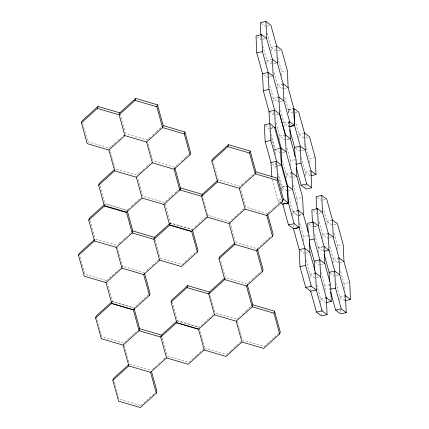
<?xml version="1.0" encoding="UTF-8"?>
<svg xmlns="http://www.w3.org/2000/svg" width="429" height="429" viewBox="0 0 429 429"><rect width="100%" height="100%" fill="white"/><g stroke="black" fill="none" stroke-linecap="round" stroke-linejoin="round"><path stroke-width="0.32" stroke-dasharray="2.15 1.61" d="M105.041 204.746L105.362 203.754L127.081 210.146M122.27 267.176L122.592 266.184L117.541 247.898M112.039 302.407L112.355 301.415L107.309 283.129M169.991 224.169L170.313 223.177L164.741 202.997M170.2 223.917L170.517 222.924L192.24 229.317M110.977 146.739L109.524 148.053L87.806 141.661L82.582 122.742M111.465 146.305L115.819 142.374M117.755 140.626L121.144 137.564M123.08 135.816L124.051 134.942M150.611 136.964L147.222 140.026L125.504 133.633M152.547 135.215L155.936 132.159M156.419 131.724L161.261 127.354M139.409 173.069L136.99 175.252L115.267 168.865L110.049 149.946M139.892 172.635L144.251 168.699M146.187 166.951L149.576 163.894M129.177 208.301L126.753 210.483L105.035 204.091M131.113 206.553L134.502 203.491M134.985 203.056L139.827 198.686M175.654 166.35L179.043 163.293M180.979 161.545L185.333 157.615M185.821 157.175L188.722 154.553M118.785 243.629L121.686 241.007M123.622 239.259L127.011 236.197M128.952 234.448L132.336 231.392M172.796 194.938L164.452 202.456L142.734 196.064L137.859 178.405M174.737 193.189L178.126 190.133M106.612 280.604L120.651 267.932M121.139 267.498L122.592 266.184L144.31 272.576M146.729 270.393L150.118 267.331M152.054 265.583L155.443 262.527M157.379 260.778L160.285 258.156L182.003 264.548L184.91 261.926M192.996 228.695L192.031 229.569L170.313 223.177M194.938 226.946L198.327 223.884M198.809 223.45L203.652 219.08M204.134 218.645L208.006 215.149L229.724 221.541L241.827 210.612M242.862 183.687L239.961 186.309L218.238 179.917L213.192 161.631M244.798 181.939L248.187 178.882M248.675 178.443L253.03 174.512M148.6 294.696L134.079 307.808L112.355 301.415M185.392 261.486L190.235 257.121M190.717 256.681L195.56 252.311M242.315 210.178L243.769 208.869M124.683 342.262L129.038 338.331M129.526 337.896L134.363 333.526M134.851 333.086L137.269 330.904M267.905 213.074L270.812 210.451M272.747 208.703L276.137 205.647M278.072 203.898L281.462 200.836M257.191 248.74L270.259 236.942M152.627 369.026L156.017 365.969M157.952 364.221L161.342 361.164M163.277 359.416L165.701 357.228M208.365 318.956L199.163 327.257L177.445 320.865L172.399 302.579M208.848 318.522L212.72 315.025M248.547 282.69L251.936 279.633M252.418 279.193L261.132 271.326M140.943 405.571L154.982 392.9M196.133 355.759L188.873 362.312L167.154 355.92L161.931 337.001M196.616 355.319L203.394 349.201M236.862 319.23L240.251 316.173M242.187 314.425L245.576 311.363M246.058 310.928L250.418 306.998M230.502 350.965L226.63 354.461L204.906 348.069M230.984 350.525L235.827 346.16M236.309 345.72L240.669 341.79M274.008 337.693L264.323 346.434L242.605 340.041L237.559 321.755M274.49 337.258L278.85 333.322M270.817 128.26L273.337 127.713M274.791 151.437L274.673 149.485L280.335 148.252M281.36 165.197L275.691 166.431L270.967 162.564M281.59 189.849L281.435 187.242L286.47 186.143M271.991 179.515L277.735 200.322L281.51 199.501M267.138 26.062L269.026 25.66M262.902 39.259L266.672 38.454M276.657 46.069L270.999 47.27L271.171 51.196M277.874 50.676L280.389 50.139M272.415 59.266L266.758 60.468L266.902 63.739M273.638 63.873L277.407 63.068M281.907 75.81L281.73 71.89L286.132 70.951M269.396 77.07L273.171 76.271M283.151 83.88L277.493 85.087L277.638 88.358M284.368 88.492L288.143 87.688M278.914 97.077L273.257 98.284L273.402 101.555M280.132 101.689L282.647 101.153M288.256 112.854L288.111 109.588L293.768 108.381M288.374 112.972L288.229 109.701L292.626 108.768M275.863 114.87L279.665 114.082M294.986 112.988L298.134 112.323M289.645 121.697L283.987 122.903L284.132 126.169M270.994 128.207L273.509 127.67M285.376 134.878L279.719 136.084L279.949 141.318M304.504 132.995L298.847 134.202L299.018 138.127M289.108 138.953L286.593 139.489L289.773 138.835M305.721 137.607L308.864 136.937M279.885 148.348L275.482 149.281L275.745 155.169M282.357 152.686L284.872 152.15M301.485 150.804L305.255 150M290.685 165.932L290.454 160.703L295.484 159.631M309.754 162.741L309.577 158.821L315.235 157.615M277.493 166.018L280.636 165.347M291.876 172.694L286.218 173.901L286.449 179.129M310.998 170.812L305.341 172.018L305.518 175.938M293.093 177.306L295.608 176.769M287.634 185.891L281.976 187.098L282.18 191.677M288.224 190.637L291.999 189.833M297.179 203.748L296.948 198.514L301.978 197.447M322.989 200.053L325.504 199.523M298.37 210.51L292.712 211.712L292.916 216.393M297.742 210.741L292.712 211.813L297.705 215.621M298.959 215.251L303.362 214.318M298.959 215.353L303.362 214.414M318.752 213.256L322.522 212.452M332.502 220.061L326.844 221.267L326.989 224.539M314.511 226.453L318.286 225.649M313.931 226.769L317.074 226.099M333.719 224.673L336.234 224.136M303.652 241.007L303.448 236.433L309.105 235.226M328.265 233.263L322.608 234.465L322.839 239.698M329.483 237.87L333.258 237.065M322.769 246.729L318.372 247.667L323.359 251.469L323.16 246.895M318.624 252.429L318.42 247.849L324.077 246.643M337.725 249.152L337.58 245.887L341.977 244.948M305.459 253.169L308.601 252.499M339.001 257.877L333.344 259.084L333.574 264.318M320.431 264.586L324.201 263.781M340.218 262.489L343.361 261.819M315.599 273.042L309.942 274.244L310.146 278.823M316.189 277.783L319.337 277.113M335.982 275.686L338.492 275.15M325.118 290.24L324.914 285.666L329.944 284.593M344.305 288.931L344.074 283.698L349.104 282.631M326.335 297.656L320.678 298.863L320.881 303.442M345.495 295.694L339.838 296.9L340.068 302.129M174.683 167.224L152.965 160.832L147.742 141.919M267.423 213.508L245.704 207.121L240.481 188.202M235.467 242.347L257.325 248.772M95.764 239.173L116.849 245.372M247.093 283.998L225.375 277.611L220.329 259.32M105.974 280.416L84.894 274.211L79.848 255.925M236.223 319.042L215.143 312.838L210.097 294.551M112.226 301.517L133.306 307.722M177.386 320.688L199.104 327.08M123.713 343.136L101.995 336.749L96.772 317.83M129.456 363.948L151.174 370.34M140.304 405.384L119.224 399.179L114.178 380.888M261.261 23.418L265.256 26.459M257.025 36.615L261.014 39.661L260.843 35.736M275.986 51.078L270.999 47.27L266.994 32.765M263.519 74.431L267.514 77.472L267.337 73.552M288.111 109.588L293.104 113.39M303.834 138.009L298.847 134.202L295.538 122.222M269.021 111.481L274.008 115.288L273.836 111.363M295.608 148.161L299.598 151.206L299.426 147.281M279.971 152.708L275.482 149.281L271.305 134.148M291.205 177.708L286.218 173.901L282.561 160.655M317.111 197.415L321.101 200.456M286.969 190.905L281.976 187.098L278.324 173.852M312.87 210.612L316.865 213.658L316.688 209.733M331.837 225.075L326.844 221.267L323.364 208.655M297.705 215.519L292.712 211.712L289.055 198.471M308.682 223.992L312.677 227.038M330.099 273.042L334.094 276.088L333.923 272.163M300.209 250.391L304.199 253.437M315.181 261.808L319.171 264.854M344.83 300.702L339.838 296.9L336.18 283.655M314.934 278.051L309.942 274.244L306.113 260.371M325.67 302.67L320.678 298.863L316.849 284.99M265.149 125.584L268.929 128.673L269.798 131.826M277.735 200.322L280.094 202.257M334.1 233.274L337.58 245.887M305.577 144.316L309.577 158.821M340.594 271.085L344.074 283.698M277.729 57.384L281.73 71.89M329.858 246.471L333.344 259.084L338.331 262.891L338.1 257.657M284.743 97.088L288.229 109.701M301.34 157.513L305.341 172.018L310.333 175.826L310.156 171.9M319.128 221.852L322.608 234.465L327.6 238.272L327.397 233.692M274.013 72.474L277.493 85.087L282.486 88.894L282.282 84.315M262.757 45.967L266.758 60.468L271.75 64.275L271.546 59.695M280.507 110.291L283.987 122.903L288.98 126.705L288.776 122.131M314.714 234.422L318.42 247.849M269.777 85.671L273.257 98.284L278.244 102.091L278.046 97.512M286.974 148.091L290.454 160.703M321.262 272.42L324.914 285.666M276.099 122.855L279.751 136.1L284.743 139.908L284.513 134.674M293.297 185.274L296.948 198.514M299.791 223.187L303.448 236.433M271.364 137.5L274.673 149.485M276.212 168.324L275.691 166.431L275.375 161.218M278.303 175.89L281.435 187.242M229.901 222.168L235.296 241.72M202.44 194.97L208.006 215.149M199.34 327.89L204.735 347.436M155.239 239.87L160.285 258.156M119.932 113.454L125.327 133.001M99.989 185.805L104.864 203.464M90.079 220.694L94.954 238.352M124.41 345.661L129.285 363.32M344.594 295.474L344.798 300.048M340.417 309.979L340.588 313.905M329.628 284.052L329.858 289.285M325.407 296.782L325.493 298.745M318.999 260.929L319.058 262.237M321.171 309.979L321.375 314.559M312.451 222.93L312.628 226.855M314.671 272.163L314.789 274.78M308.204 235.006L308.349 238.272M310.435 285.365L310.698 291.248M305.92 185.097L306.097 189.023M295.131 159.175L295.361 164.404M297.469 210.29L297.613 213.556M288.663 122.013L288.867 126.587M290.975 172.474L291.178 177.054M293.291 224.796L293.468 228.818M282.647 202.139L282.7 203.448M276.088 163.015L276.233 166.286"/><path stroke-width="0.64" d="M217.755 180.357L202.263 194.337L180.545 187.945L179.907 189.929L163.814 204.435L142.096 198.048L136.352 177.236L114.634 170.844L108.891 150.032L87.173 143.64L81.43 122.833L82.062 120.849L98.037 106.43L119.761 112.822L135.736 98.402L157.454 104.794L163.197 125.606L162.564 127.585L146.584 142.004L124.866 135.612L119.123 114.806L119.761 112.822M81.43 122.833L97.404 108.414L98.037 106.43M142.096 198.048L126.121 212.462L104.403 206.076L98.659 185.264L99.292 183.285L114.302 169.739M94.643 239.42L79.15 253.405L78.512 255.384L84.256 276.196L105.979 282.588L111.722 303.394L133.44 309.786L149.415 295.366L143.672 274.555L121.954 268.168L116.211 247.356L94.493 240.964L88.749 220.152L89.382 218.173L104.392 204.628M97.404 108.414L119.123 114.806L135.097 100.386L135.736 98.402M146.584 142.004L152.327 162.816L174.051 169.208L190.026 154.789L184.282 133.977L162.564 127.585L156.821 106.773L157.454 104.794M128.973 364.387L113.481 378.367L112.843 380.346L118.586 401.158L140.31 407.55L156.285 393.13L150.541 372.318L128.823 365.932L123.08 345.12L101.357 338.728L95.613 317.916L96.252 315.937L111.744 301.952M127.252 210.773L132.824 230.958L132.186 232.936L116.211 247.356M184.282 133.977L184.915 131.998L163.197 125.606M169.552 223.799L154.542 237.344L153.904 239.328L159.647 260.135L181.37 266.527L197.345 252.107L197.983 250.128L192.412 229.949M190.026 154.789L190.658 152.804L184.915 131.998M149.415 295.366L150.053 293.388L144.482 273.209M134.121 308.537L139.688 328.716L139.055 330.7L123.08 345.12M211.862 161.089L212.494 159.105L228.475 144.686L250.193 151.078L255.936 171.89L255.298 173.868L239.323 188.288L217.605 181.896L211.862 161.089L227.837 146.67L228.475 144.686M202.263 194.337L201.63 196.316L207.373 217.128L229.091 223.52L234.835 244.332L256.692 250.751L262.435 271.562L246.461 285.982L224.737 279.59L218.994 258.778L219.632 256.799L234.642 243.254M247.27 284.631L252.837 304.81L274.555 311.202L280.298 332.014L279.665 333.993L263.69 348.412L241.967 342.02L236.223 321.214L214.505 314.822L198.53 329.241L176.812 322.849L171.069 302.037L171.702 300.059L187.677 285.639L209.4 292.031L224.405 278.485M176.416 321.562L161.411 335.108L160.773 337.092L166.516 357.899L188.234 364.291L204.215 349.871M171.069 302.037L187.044 287.618L187.677 285.639M156.285 393.13L156.917 391.151L151.523 371.6M239.323 188.288L245.066 209.1L266.784 215.492L282.765 201.072L277.021 180.26L255.298 173.868L249.555 153.062L250.193 151.078M209.4 292.031L208.762 294.01L214.505 314.822M225.059 278.598L224.737 279.59L208.762 294.01L187.044 287.618M277.021 180.26L277.654 178.282L276.635 161.336L270.892 140.524L269.873 123.579L264.205 124.807L265.224 141.758L270.967 162.564L271.83 176.904M256.692 250.751L257.009 249.758M282.765 201.072L283.397 199.088L277.654 178.282L255.936 171.89M256.553 250.724L272.528 236.304L273.166 234.32L267.594 214.141M262.435 271.562L263.068 269.584L257.502 249.399M252.837 304.81L252.204 306.794L236.223 321.214M279.665 333.993L273.922 313.181L274.555 311.202M108.891 150.032L124.866 135.612M98.659 185.264L114.634 170.844M88.749 220.152L104.724 205.732L126.442 212.124L132.186 232.936L153.904 239.328L169.884 224.909L191.602 231.301L197.345 252.107M136.352 177.236L152.327 162.816M78.512 255.384L94.493 240.964M105.979 282.588L121.954 268.168M217.605 181.896L201.63 196.316L179.907 189.929M95.613 317.916L111.594 303.496L133.312 309.888L139.055 330.7L160.773 337.092L176.748 322.672L198.471 329.064L204.274 350.048L225.992 356.44L241.967 342.02M143.672 274.555L159.647 260.135M207.373 217.128L191.393 231.547L169.675 225.155L163.932 204.349M229.091 223.52L245.066 209.1M218.994 258.778L234.974 244.358M112.843 380.346L128.823 365.932M150.541 372.318L166.516 357.899M265.224 141.758L270.892 140.524M270.967 162.564L276.635 161.336L281.36 165.197L287.103 186.009L288.122 202.955L282.454 204.188L280.566 202.644M303.362 214.318L302.606 197.313L296.863 176.501L296.112 159.497L290.369 138.685L289.645 121.697L283.901 100.885L283.151 83.88L277.407 63.068L276.657 46.069L270.913 25.257L265.921 21.45L260.264 22.657L260.811 35.081M308.092 232.389L307.684 223.23L313.342 222.029L314.098 239.033L319.841 259.84L320.592 276.844L326.335 297.656L327.086 314.661L322.099 310.853L316.355 290.047L311.363 286.24L305.62 265.428L304.869 248.423L299.126 227.611L298.37 210.51L292.626 189.698L291.876 172.694L286.132 151.882L285.376 134.878L279.633 114.071L278.914 97.077L273.171 76.271L272.415 59.266L266.672 38.454L261.685 34.647L256.027 35.854L256.778 52.858L262.521 73.67L263.277 90.675L269.021 111.481L269.535 123.895M256.778 52.858L262.435 51.652L261.685 34.647M262.521 73.67L268.179 72.463L273.171 76.271M263.277 90.675L268.935 89.468L268.179 72.463L262.435 51.652M268.988 111.47L274.678 110.28L268.935 89.468M274.142 127.536L275.397 127.268L274.646 110.264L279.665 114.082L285.408 134.894M289.495 126.458L294.525 125.386L293.768 108.381L298.761 112.189L304.504 132.995L305.255 150L310.998 170.812L311.754 187.816L306.097 189.023L301.104 185.215L296.23 167.557M289.607 126.571L294.637 125.504L293.886 108.499L288.143 87.688L287.387 70.683L281.644 49.871L276.657 46.069M279.885 148.348L281.14 148.08L286.132 151.882M295.013 156.558L294.61 147.399L300.268 146.198L305.255 150M295.989 164.269L301.019 163.197L300.268 146.198L294.525 125.386M310.961 175.692L315.991 174.619L315.235 157.615L309.491 136.803L304.504 132.995M301.104 185.215L306.762 184.009L311.754 187.816M330.555 291.806L335.601 310.097L340.588 313.905L346.246 312.698L345.495 295.694L339.752 274.882L339.001 257.877L333.258 237.065L332.502 220.061L326.759 199.254L321.771 195.447L316.109 196.654L316.661 209.079M288.39 202.896L282.732 204.102L288.476 224.914L293.463 228.716L299.12 227.515L294.133 223.707L288.39 202.896L287.634 185.891L281.891 165.085L281.14 148.08L275.397 127.268M346.246 312.698L341.259 308.891L335.516 288.079L334.759 271.074L329.016 250.268L328.265 233.263L322.522 212.452L317.53 208.644L311.872 209.851L312.425 222.276M288.476 224.914L294.133 223.707M299.126 227.611L293.468 228.818L299.211 249.63L299.962 266.634L305.705 287.441L310.698 291.248L316.441 312.06L321.428 315.867L327.086 314.661M309.068 240.101L314.098 239.033M299.211 249.63L304.869 248.423L309.856 252.231L315.599 273.042L316.355 290.047L310.698 291.248M323.992 251.335L329.016 250.268L324.029 246.461M314.586 270.206L314.184 261.046L319.841 259.84L324.828 263.647L330.571 284.459L331.327 301.464L326.297 302.536M299.962 266.634L305.62 265.428M329.51 281.44L329.102 272.281L334.759 271.074L339.752 274.882M305.705 287.441L311.363 286.24M330.486 289.151L335.516 288.079M345.458 300.568L350.488 299.501L349.732 282.496L343.988 261.685L343.238 244.68L337.494 223.868L332.502 220.061M316.441 312.06L322.099 310.853M335.601 310.097L341.259 308.891M135.097 100.386L156.821 106.773M227.837 146.67L249.555 153.062M132.824 230.958L154.542 237.344M273.922 313.181L252.204 306.794L246.461 285.982M139.688 328.716L161.411 335.108M272.415 59.266L277.407 63.068M283.151 83.88L288.143 87.688M278.914 97.077L283.901 100.885M289.645 121.697L294.637 125.504M285.376 134.878L290.401 138.701M310.998 170.812L315.991 174.619M291.876 172.694L296.863 176.501M287.634 185.891L292.626 189.698M328.265 233.263L333.258 237.065M298.37 210.51L303.362 214.414L309.105 235.226L309.856 252.231M313.342 222.029L318.334 225.831M339.001 257.877L343.988 261.685M345.495 295.694L350.488 299.501M315.599 273.042L320.592 276.844M326.335 297.656L331.327 301.464M269.873 123.579L274.592 127.44L280.335 148.252L281.36 165.197M283.397 199.088L288.122 202.955M301.019 163.197L306.762 184.009M289.736 129.74L294.61 147.399M324.056 253.995L329.102 272.281M309.132 242.76L314.184 261.046M266.784 215.492L272.528 236.304M174.86 167.857L180.427 188.036L179.794 190.015L174.051 169.208M324.828 263.647L324.077 246.643L318.286 225.649L317.53 208.644M321.771 195.447L322.522 212.452M265.921 21.45L266.672 38.454"/></g></svg>
